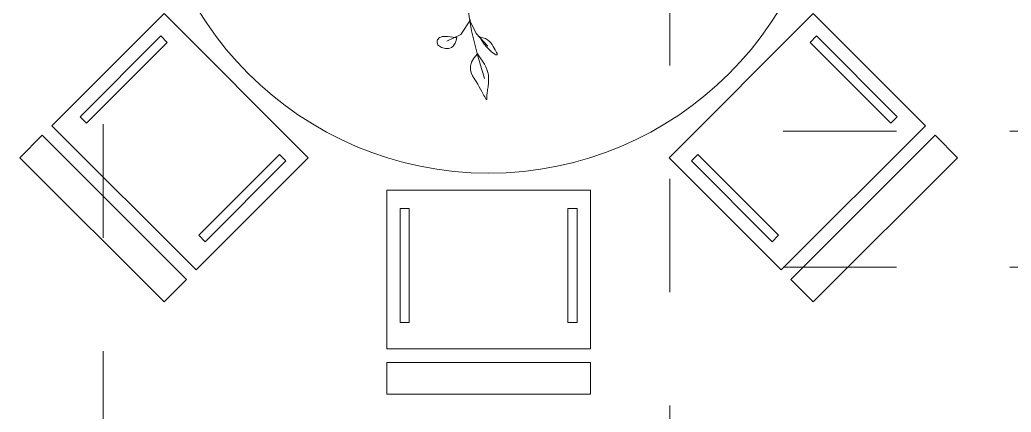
# Model space of a CAD drawing. Header units: centimetres. Extents: x -26724 to 60145, y -23645 to 6771.
# Drawn here: x -14987 to -14768.3, y 1862.4 to 1948.9 of the extents above; entities that cross this region are included whole.
import ezdxf

# ---------------------------------------------------------------- set-up
doc = ezdxf.new("R2010")
doc.units = ezdxf.units.CM
for name, pattern in [('AUSGEZOGEN', [0]), ('DALEKOVOD_VN', [5, 2.5, -2.5]), ('PUNKT2_S9', [0.35, 0.15, -0.1, 0, -0.1])]:
    doc.linetypes.add(name, pattern=pattern)
doc.layers.add('3.IZGLED 2', color=7, linetype='Continuous', lineweight=9, true_color=0x4a4a4a)
doc.layers.add('Moebel', color=252, linetype='PUNKT2_S9', lineweight=13)

# ---------------------------------------------------------------- blocks, each defined once
blk = doc.blocks.new('ggggt')
at = {"layer": 'Moebel', "color": 91, "linetype": 'AUSGEZOGEN', "lineweight": 18, "transparency": 33554687}
for p, q in [((1563.06, 1952.83, 13.5), (1564.12, 1946.54, 13.5)), ((1563.87, 1948.92, 13.5), (1561.74, 1945.67, 13.5)), ((1563.72, 1948.78, 13.5), (1565.14, 1945.95, 13.5)), ((1564.12, 1946.54, 13.5), (1565.46, 1940.91, 13.5)), ((1556.52, 1944.08, 13.5), (1556.55, 1944.3, 13.5)), ((1556.55, 1944.3, 13.5), (1556.62, 1944.51, 13.5)), ((1556.62, 1944.51, 13.5), (1556.73, 1944.7, 13.5)), ((1556.73, 1944.7, 13.5), (1556.88, 1944.88, 13.5)), ((1556.88, 1944.88, 13.5), (1557.07, 1945.03, 13.5)), ((1557.07, 1945.03, 13.5), (1557.31, 1945.14, 13.5)), ((1557.31, 1945.14, 13.5), (1557.59, 1945.23, 13.5)), ((1557.59, 1945.23, 13.5), (1557.92, 1945.27, 13.5)), ((1557.92, 1945.27, 13.5), (1558.33, 1945.28, 13.5)), ((1558.33, 1945.28, 13.5), (1558.8, 1945.26, 13.5)), ((1561.74, 1945.67, 13.5), (1558.63, 1944.25, 13.5)), ((1558.8, 1945.26, 13.5), (1559.36, 1945.2, 13.5)), ((1559.36, 1945.2, 13.5), (1560.01, 1945.1, 13.5)), ((1560.01, 1945.1, 13.5), (1560.75, 1944.96, 13.5)), ((1560.71, 1944.39, 13.5), (1560.49, 1943.82, 13.5)), ((1560.89, 1945.1, 13.5), (1560.71, 1944.39, 13.5)), ((1565.14, 1945.95, 13.5), (1567.68, 1943.13, 13.5)), ((1566.38, 1944.35, 13.5), (1565.84, 1945.25, 13.5)), ((1565.98, 1945.11, 13.5), (1566.62, 1945, 13.5)), ((1566.92, 1943.58, 13.5), (1566.38, 1944.35, 13.5)), ((1566.62, 1945, 13.5), (1567.17, 1944.81, 13.5)), ((1567.17, 1944.81, 13.5), (1567.63, 1944.54, 13.5)), ((1567.63, 1944.54, 13.5), (1568.02, 1944.22, 13.5)), ((1568.02, 1944.22, 13.5), (1568.35, 1943.86, 13.5)), ((1556.53, 1943.86, 13.5), (1556.52, 1944.08, 13.5)), ((1556.59, 1943.65, 13.5), (1556.53, 1943.86, 13.5)), ((1556.69, 1943.45, 13.5), (1556.59, 1943.65, 13.5)), ((1556.84, 1943.26, 13.5), (1556.69, 1943.45, 13.5)), ((1557.02, 1943.1, 13.5), (1556.84, 1943.26, 13.5)), ((1557.24, 1942.95, 13.5), (1557.02, 1943.1, 13.5)), ((1557.49, 1942.83, 13.5), (1557.24, 1942.95, 13.5)), ((1557.76, 1942.73, 13.5), (1557.49, 1942.83, 13.5)), ((1558.06, 1942.66, 13.5), (1557.76, 1942.73, 13.5)), ((1558.37, 1942.62, 13.5), (1558.06, 1942.66, 13.5)), ((1558.68, 1942.61, 13.5), (1558.37, 1942.62, 13.5)), ((1559.01, 1942.64, 13.5), (1558.68, 1942.61, 13.5)), ((1559.33, 1942.71, 13.5), (1559.01, 1942.64, 13.5)), ((1559.65, 1942.85, 13.5), (1559.33, 1942.71, 13.5)), ((1559.95, 1943.07, 13.5), (1559.65, 1942.85, 13.5)), ((1560.23, 1943.38, 13.5), (1559.95, 1943.07, 13.5)), ((1560.49, 1943.82, 13.5), (1560.23, 1943.38, 13.5)), ((1567.46, 1942.93, 13.5), (1566.92, 1943.58, 13.5)), ((1567.97, 1942.39, 13.5), (1567.46, 1942.93, 13.5)), ((1568.44, 1941.95, 13.5), (1567.97, 1942.39, 13.5)), ((1568.35, 1943.86, 13.5), (1568.63, 1943.48, 13.5)), ((1568.63, 1943.48, 13.5), (1568.87, 1943.08, 13.5)), ((1568.87, 1943.08, 13.5), (1569.1, 1942.7, 13.5)), ((1569.1, 1942.7, 13.5), (1569.3, 1942.35, 13.5)), ((1569.3, 1942.35, 13.5), (1569.48, 1942.02, 13.5)), ((1569.48, 1942.02, 13.5), (1569.62, 1941.74, 13.5)), ((1564.09, 1939.57, 13.5), (1564.59, 1940.46, 13.5)), ((1564.59, 1940.46, 13.5), (1565.42, 1941.43, 13.5)), ((1565.42, 1941.43, 13.5), (1566.04, 1940.58, 13.5)), ((1565.42, 1941.43, 13.5), (1565.42, 1941.43, 13.5)), ((1565.46, 1940.91, 13.5), (1566.95, 1936, 13.5)), ((1566.04, 1940.58, 13.5), (1566.55, 1939.82, 13.5)), ((1566.55, 1939.82, 13.5), (1566.95, 1939.15, 13.5)), ((1568.86, 1941.62, 13.5), (1568.44, 1941.95, 13.5)), ((1569.21, 1941.39, 13.5), (1568.86, 1941.62, 13.5)), ((1569.48, 1941.25, 13.5), (1569.21, 1941.39, 13.5)), ((1569.66, 1941.2, 13.5), (1569.48, 1941.25, 13.5)), ((1569.62, 1941.74, 13.5), (1569.73, 1941.51, 13.5)), ((1569.76, 1941.24, 13.5), (1569.66, 1941.2, 13.5)), ((1569.73, 1941.51, 13.5), (1569.77, 1941.34, 13.5)), ((1569.77, 1941.34, 13.5), (1569.76, 1941.24, 13.5)), ((1563.86, 1938.75, 13.5), (1564.09, 1939.57, 13.5)), ((1563.86, 1937.99, 13.5), (1563.86, 1938.75, 13.5)), ((1564.04, 1937.28, 13.5), (1563.86, 1937.99, 13.5)), ((1566.95, 1939.15, 13.5), (1567.25, 1938.55, 13.5)), ((1567.25, 1938.55, 13.5), (1567.48, 1938.01, 13.5)), ((1567.48, 1938.01, 13.5), (1567.64, 1937.53, 13.5)), ((1564.33, 1936.61, 13.5), (1564.04, 1937.28, 13.5)), ((1564.7, 1935.97, 13.5), (1564.33, 1936.61, 13.5)), ((1565.09, 1935.35, 13.5), (1564.7, 1935.97, 13.5)), ((1567.64, 1937.53, 13.5), (1567.75, 1937.08, 13.5)), ((1567.75, 1937.08, 13.5), (1567.82, 1936.67, 13.5)), ((1567.82, 1936.67, 13.5), (1567.86, 1936.27, 13.5)), ((1567.87, 1935.52, 13.5), (1567.85, 1935.17, 13.5)), ((1567.86, 1936.27, 13.5), (1567.87, 1935.89, 13.5)), ((1567.87, 1935.89, 13.5), (1567.87, 1935.52, 13.5)), ((1565.46, 1934.76, 13.5), (1565.09, 1935.35, 13.5)), ((1565.8, 1934.18, 13.5), (1565.46, 1934.76, 13.5)), ((1566.11, 1933.64, 13.5), (1565.8, 1934.18, 13.5)), ((1566.38, 1933.13, 13.5), (1566.11, 1933.64, 13.5)), ((1567.61, 1933.26, 13.5), (1567.58, 1932.97, 13.5)), ((1567.65, 1933.55, 13.5), (1567.61, 1933.26, 13.5)), ((1567.7, 1933.86, 13.5), (1567.65, 1933.55, 13.5)), ((1567.74, 1934.17, 13.5), (1567.7, 1933.86, 13.5)), ((1567.78, 1934.49, 13.5), (1567.74, 1934.17, 13.5)), ((1567.82, 1934.82, 13.5), (1567.78, 1934.49, 13.5)), ((1567.85, 1935.17, 13.5), (1567.82, 1934.82, 13.5)), ((1566.63, 1932.68, 13.5), (1566.38, 1933.13, 13.5)), ((1566.84, 1932.27, 13.5), (1566.63, 1932.68, 13.5)), ((1567.01, 1931.93, 13.5), (1566.84, 1932.27, 13.5)), ((1567.15, 1931.67, 13.5), (1567.01, 1931.93, 13.5)), ((1567.26, 1931.48, 13.5), (1567.15, 1931.67, 13.5)), ((1567.34, 1931.36, 13.5), (1567.26, 1931.48, 13.5)), ((1567.39, 1931.3, 13.5), (1567.34, 1931.36, 13.5)), ((1567.42, 1931.31, 13.5), (1567.39, 1931.3, 13.5)), ((1567.44, 1931.37, 13.5), (1567.42, 1931.31, 13.5)), ((1567.45, 1931.47, 13.5), (1567.44, 1931.37, 13.5)), ((1567.46, 1931.78, 13.5), (1567.45, 1931.61, 13.5)), ((1567.45, 1931.61, 13.5), (1567.45, 1931.47, 13.5)), ((1567.47, 1931.98, 13.5), (1567.46, 1931.78, 13.5)), ((1567.49, 1932.2, 13.5), (1567.47, 1931.98, 13.5)), ((1567.51, 1932.44, 13.5), (1567.49, 1932.2, 13.5)), ((1567.54, 1932.7, 13.5), (1567.51, 1932.44, 13.5)), ((1567.58, 1932.97, 13.5), (1567.54, 1932.7, 13.5))]:
    blk.add_line(p, q, dxfattribs=at)

msp = doc.modelspace()

# ---------------------------------------------------------------- linework, layer by layer
at = {"layer": '3.IZGLED 2', "linetype": 'DALEKOVOD_VN', "ltscale": 10}
for p, q in [((-14968.6, 1000.89, 13.5), (-14968.6, 2213.89, 13.5)), ((-14843.6, 2213.89, 13.5), (-14843.6, 1643.89, 13.5)), ((-13643.6, 1924.39, 13.5), (-14843.6, 1924.39, 13.5)), ((-13643.6, 1894.39, 13.5), (-14843.6, 1894.39, 13.5))]:
    msp.add_line(p, q, dxfattribs=at)
at = {"layer": '3.IZGLED 2', "transparency": 33554687}
for p, q in [((-14979.94, 1925.59, 13.5), (-14955.2, 1950.34, 13.5)), ((-14955.2, 1950.34, 13.5), (-14923.38, 1918.52, 13.5)), ((-14843.8, 1918.52, 13.5), (-14811.98, 1950.34, 13.5)), ((-14811.98, 1950.34, 13.5), (-14787.23, 1925.59, 13.5)), ((-14973.71, 1927.57, 13.5), (-14955.9, 1945.39, 13.5)), ((-14955.9, 1945.39, 13.5), (-14954.49, 1943.97, 13.5)), ((-14812.69, 1943.97, 13.5), (-14811.28, 1945.39, 13.5)), ((-14793.47, 1927.57, 13.5), (-14811.28, 1945.39, 13.5)), ((-14972.3, 1926.16, 13.5), (-14954.49, 1943.97, 13.5)), ((-14794.88, 1926.16, 13.5), (-14812.69, 1943.97, 13.5)), ((-14972.3, 1926.16, 13.5), (-14973.71, 1927.57, 13.5)), ((-14793.47, 1927.57, 13.5), (-14794.88, 1926.16, 13.5)), ((-14948.12, 1893.77, 13.5), (-14979.94, 1925.59, 13.5)), ((-14787.23, 1925.59, 13.5), (-14819.05, 1893.77, 13.5)), ((-14982.07, 1923.47, 13.5), (-14987.02, 1918.52, 13.5)), ((-14982.07, 1923.47, 13.5), (-14950.25, 1891.65, 13.5)), ((-14816.93, 1891.65, 13.5), (-14785.11, 1923.47, 13.5)), ((-14780.16, 1918.52, 13.5), (-14785.11, 1923.47, 13.5)), ((-14987.02, 1918.52, 13.5), (-14955.2, 1886.7, 13.5)), ((-14923.38, 1918.52, 13.5), (-14948.12, 1893.77, 13.5)), ((-14947.55, 1901.41, 13.5), (-14929.74, 1919.22, 13.5)), ((-14929.74, 1919.22, 13.5), (-14928.33, 1917.81, 13.5)), ((-14819.05, 1893.77, 13.5), (-14843.8, 1918.52, 13.5)), ((-14838.85, 1917.81, 13.5), (-14837.44, 1919.22, 13.5)), ((-14819.63, 1901.41, 13.5), (-14837.44, 1919.22, 13.5)), ((-14811.98, 1886.7, 13.5), (-14780.16, 1918.52, 13.5)), ((-14946.14, 1900, 13.5), (-14928.33, 1917.81, 13.5)), ((-14821.04, 1900, 13.5), (-14838.85, 1917.81, 13.5)), ((-14906.09, 1876.36, 13.5), (-14906.09, 1911.36, 13.5)), ((-14906.09, 1911.36, 13.5), (-14861.09, 1911.36, 13.5)), ((-14861.09, 1911.36, 13.5), (-14861.09, 1876.36, 13.5)), ((-14903.09, 1907.36, 13.5), (-14901.09, 1907.36, 13.5)), ((-14903.09, 1882.17, 13.5), (-14903.09, 1907.36, 13.5)), ((-14901.09, 1882.17, 13.5), (-14901.09, 1907.36, 13.5)), ((-14866.09, 1907.36, 13.5), (-14864.09, 1907.36, 13.5)), ((-14866.09, 1882.17, 13.5), (-14866.09, 1907.36, 13.5)), ((-14864.09, 1882.17, 13.5), (-14864.09, 1907.36, 13.5)), ((-14946.14, 1900, 13.5), (-14947.55, 1901.41, 13.5)), ((-14819.63, 1901.41, 13.5), (-14821.04, 1900, 13.5)), ((-14955.2, 1886.7, 13.5), (-14950.25, 1891.65, 13.5)), ((-14816.93, 1891.65, 13.5), (-14811.98, 1886.7, 13.5)), ((-14901.09, 1882.17, 13.5), (-14903.09, 1882.17, 13.5)), ((-14864.09, 1882.17, 13.5), (-14866.09, 1882.17, 13.5)), ((-14861.09, 1876.36, 13.5), (-14906.09, 1876.36, 13.5)), ((-14906.09, 1873.36, 13.5), (-14906.09, 1866.36, 13.5)), ((-14906.09, 1873.36, 13.5), (-14861.09, 1873.36, 13.5)), ((-14861.09, 1866.36, 13.5), (-14861.09, 1873.36, 13.5)), ((-14906.09, 1866.36, 13.5), (-14861.09, 1866.36, 13.5))]:
    msp.add_line(p, q, dxfattribs=at)
msp.add_circle((-14883.59, 1990.12, 13.5), 75, dxfattribs=at)

# ---------------------------------------------------------------- block references
at = {"layer": '3.IZGLED 2'}
msp.add_blockref('ggggt', (-16451.47, 0), dxfattribs=at)

doc.saveas('drawing.dxf')
